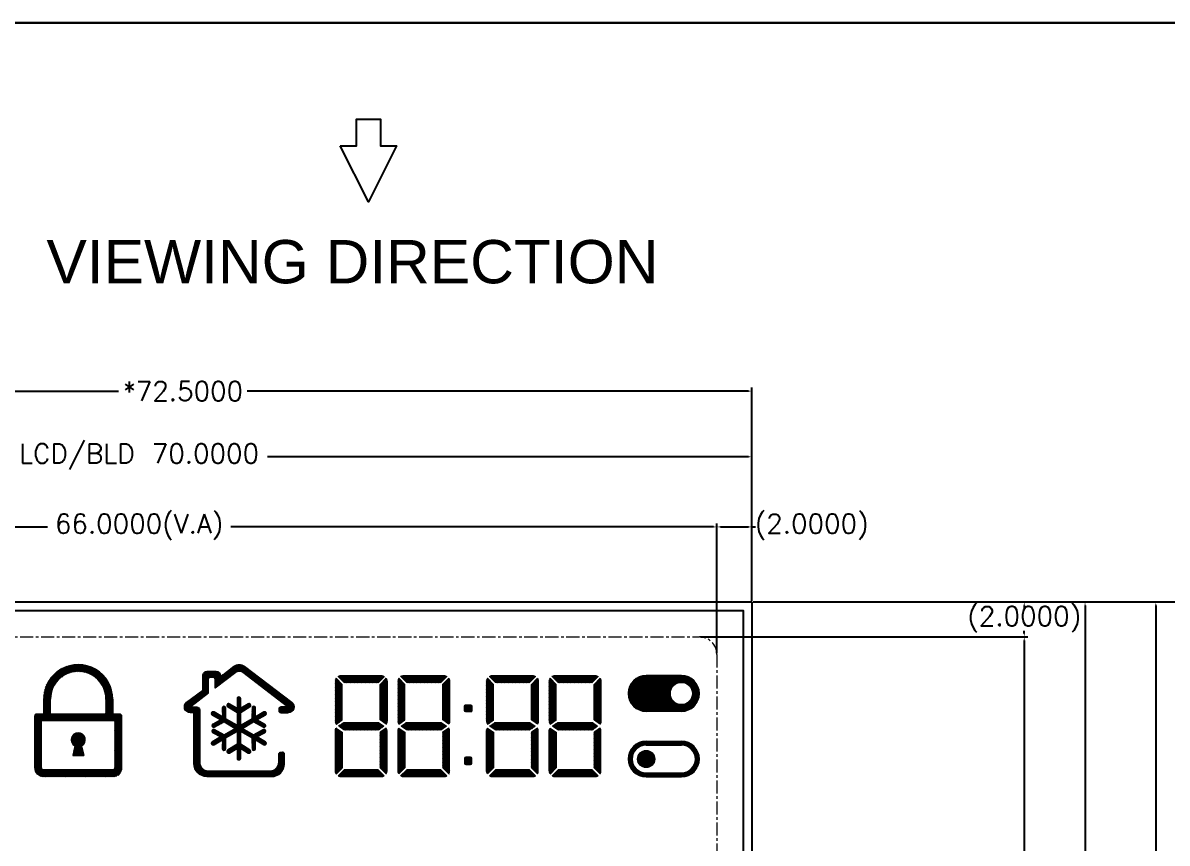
# Model space of a CAD drawing. Header units: millimetres. Extents: x 1946 to 4611, y 2266 to 2855.
# Drawn here: x 2730.3 to 2795.6, y 2737.9 to 2784.8 of the extents above; entities that cross this region are included whole.
import ezdxf

# ---------------------------------------------------------------- set-up
doc = ezdxf.new("R2010")
doc.units = ezdxf.units.MM
doc.linetypes.add('CENTER', pattern=[0.6, 0.375, -0.075, 0.075, -0.075])
for name, color, linetype in [('05___PRT_ALL_DTM_CSYS', 7, 'Continuous'), ('Dim', 4, 'Continuous'), ('DWG', 7, 'Continuous'), ('title', 7, 'Continuous')]:
    doc.layers.add(name, color=color, linetype=linetype)
doc.layers.add('LCD', color=4, linetype='Continuous', lineweight=20)
doc.layers.add('TEXT', color=7, linetype='Continuous', lineweight=30)
doc.styles.add('Arial', font='arial.ttf')
doc.styles.get("Standard").update_dxf_attribs({"font": 'txt.shx', "bigfont": 'gbcbig.shx'})
doc.dimstyles.get("Standard").update_dxf_attribs({"dimtxt": 1, "dimasz": 0.18, "dimexe": 0.18, "dimexo": 0.0625, "dimgap": 0.09, "dimtad": 0, "dimtih": 1, "dimtoh": 1, "dimdec": 4, "dimzin": 0, "dimdsep": 46, "dimtxsty": 'Standard', "dimcen": 0.09, "dimadec": 0, "dimazin": 0, "dimtfac": 1, "dimtdec": 4, "dimtofl": 0, "dimtmove": 0, "dimatfit": 3, "dimfxl": 1, "dimtolj": 1, "dimtzin": 0, "dimarcsym": 0})
pattern_1 = [(45, (683.628636, 3061.923794), (-0.0240427975, 0.0240427975), [])]
pattern_2 = [(45, (806.278994, 3141.75138), (-0.02125618476, 0.02125618476), [])]

# ---------------------------------------------------------------- blocks, each defined once
blk = doc.blocks.new('A$C6D9B0F57')
at = {"layer": 'TEXT', "color": 4, "lineweight": 30}
blk.add_lwpolyline([(297, 0.068), (297, 210), (0.068, 210), (0.068, 0.068)], close=True, dxfattribs=at)
blk = doc.blocks.new('*D109')
at = {"layer": 'Defpoints', "color": 0}
for p in [(2770.414, 2749.662), (2787.469, 2749.662), (2768.914, 2695.662)]:
    blk.add_point(p, dxfattribs=at)
at = {"layer": 'Dim', "color": 0, "lineweight": -2}
for p, q in [((2770.483, 2749.662), (2787.667, 2749.662)), ((2787.469, 2749.464), (2787.469, 2723.311)), ((2787.469, 2695.86), (2787.469, 2722.013)), ((2768.983, 2695.662), (2787.667, 2695.662))]:
    blk.add_line(p, q, dxfattribs=at)
at = {"layer": 'Dim', "color": 0}
for points in [[(2787.436, 2749.464), (2787.502, 2749.464), (2787.469, 2749.662)], [(2787.436, 2695.86), (2787.502, 2695.86), (2787.469, 2695.662)]]:
    blk.add_solid(points, dxfattribs=at)
at = {"layer": 'Dim', "color": 0, "lineweight": 15, "insert": (2787.469, 2722.662), "char_height": 1.1, "attachment_point": 5}
blk.add_mtext('\\A1;54.0000(V.A)', dxfattribs=at)
blk = doc.blocks.new('*D110')
at = {"layer": 'Defpoints', "color": 0}
for p in [(2771.914, 2751.662), (2771.914, 2693.662), (2790.942, 2693.662)]:
    blk.add_point(p, dxfattribs=at)
at = {"layer": 'Dim', "color": 0, "lineweight": -2}
for p, q in [((2771.983, 2751.662), (2791.14, 2751.662)), ((2790.942, 2751.464), (2790.942, 2723.311)), ((2790.942, 2693.86), (2790.942, 2722.013)), ((2771.983, 2693.662), (2791.14, 2693.662))]:
    blk.add_line(p, q, dxfattribs=at)
at = {"layer": 'Dim', "color": 0}
for points in [[(2790.909, 2751.464), (2790.975, 2751.464), (2790.942, 2751.662)], [(2790.909, 2693.86), (2790.975, 2693.86), (2790.942, 2693.662)]]:
    blk.add_solid(points, dxfattribs=at)
at = {"layer": 'Dim', "color": 0, "lineweight": 15, "insert": (2790.942, 2722.662), "char_height": 1.1, "attachment_point": 5}
blk.add_mtext('\\A1;58.0000', dxfattribs=at)
blk = doc.blocks.new('*D111')
at = {"layer": 'Defpoints', "color": 0}
for p in [(2771.914, 2751.662), (2794.985, 2751.662), (2771.914, 2693.662)]:
    blk.add_point(p, dxfattribs=at)
at = {"layer": 'Dim', "color": 0, "lineweight": -2}
for p, q in [((2771.983, 2751.662), (2795.183, 2751.662)), ((2794.985, 2751.464), (2794.985, 2723.311)), ((2794.985, 2693.86), (2794.985, 2722.013)), ((2771.983, 2693.662), (2795.183, 2693.662))]:
    blk.add_line(p, q, dxfattribs=at)
at = {"layer": 'Dim', "color": 0}
for points in [[(2794.952, 2751.464), (2795.018, 2751.464), (2794.985, 2751.662)], [(2794.952, 2693.86), (2795.018, 2693.86), (2794.985, 2693.662)]]:
    blk.add_solid(points, dxfattribs=at)
at = {"layer": 'Dim', "color": 0, "lineweight": 15, "insert": (2794.985, 2722.662), "char_height": 1.1, "attachment_point": 5}
blk.add_mtext('\\A1;LCD58.0000', dxfattribs=at)
blk = doc.blocks.new('*D120')
at = {"layer": 'Defpoints', "color": 0}
for p in [(2771.914, 2751.662), (2803.643, 2751.662), (2762.914, 2683.662)]:
    blk.add_point(p, dxfattribs=at)
at = {"layer": 'Dim', "color": 0, "lineweight": -2}
for p, q in [((2771.983, 2751.662), (2803.841, 2751.662)), ((2803.643, 2751.464), (2803.643, 2718.311)), ((2803.643, 2683.86), (2803.643, 2717.013)), ((2762.983, 2683.662), (2803.841, 2683.662))]:
    blk.add_line(p, q, dxfattribs=at)
at = {"layer": 'Dim', "color": 0}
for points in [[(2803.61, 2751.464), (2803.676, 2751.464), (2803.643, 2751.662)], [(2803.61, 2683.86), (2803.676, 2683.86), (2803.643, 2683.662)]]:
    blk.add_solid(points, dxfattribs=at)
at = {"layer": 'Dim', "color": 0, "lineweight": 15, "insert": (2803.643, 2717.662), "char_height": 1.1, "attachment_point": 5}
blk.add_mtext('\\A1;*68.0000±0.3', dxfattribs=at)
blk = doc.blocks.new('*D121')
at = {"layer": 'Defpoints', "color": 0}
for p in [(2769.914, 2755.948), (2703.914, 2748.662), (2769.914, 2748.662)]:
    blk.add_point(p, dxfattribs=at)
at = {"layer": 'Dim', "color": 0, "lineweight": -2}
for p, q in [((2703.914, 2748.731), (2703.914, 2756.146)), ((2704.112, 2755.948), (2731.682, 2755.948)), ((2769.716, 2755.948), (2742.147, 2755.948)), ((2769.914, 2748.731), (2769.914, 2756.146))]:
    blk.add_line(p, q, dxfattribs=at)
at = {"layer": 'Dim', "color": 0}
for points in [[(2704.112, 2755.981), (2704.112, 2755.915), (2703.914, 2755.948)], [(2769.716, 2755.981), (2769.716, 2755.915), (2769.914, 2755.948)]]:
    blk.add_solid(points, dxfattribs=at)
at = {"layer": 'Dim', "color": 0, "lineweight": 15, "insert": (2736.914, 2755.948), "char_height": 1.1, "attachment_point": 5}
blk.add_mtext('\\A1;66.0000(V.A)', dxfattribs=at)
blk = doc.blocks.new('*D122')
at = {"layer": 'Defpoints', "color": 0}
for p in [(2771.914, 2763.708), (2699.414, 2751.662), (2771.914, 2751.662)]:
    blk.add_point(p, dxfattribs=at)
at = {"layer": 'Dim', "color": 0, "lineweight": -2}
for p, q in [((2699.414, 2751.731), (2699.414, 2763.906)), ((2771.914, 2751.731), (2771.914, 2763.906)), ((2699.612, 2763.708), (2735.74, 2763.708)), ((2771.716, 2763.708), (2743.088, 2763.708))]:
    blk.add_line(p, q, dxfattribs=at)
at = {"layer": 'Dim', "color": 0}
for points in [[(2699.612, 2763.741), (2699.612, 2763.675), (2699.414, 2763.708)], [(2771.716, 2763.741), (2771.716, 2763.675), (2771.914, 2763.708)]]:
    blk.add_solid(points, dxfattribs=at)
at = {"layer": 'Dim', "color": 0, "lineweight": 15, "insert": (2739.414, 2763.708), "char_height": 1.1, "attachment_point": 5}
blk.add_mtext('\\A1;*72.5000', dxfattribs=at)
blk = doc.blocks.new('*D123')
at = {"layer": 'Defpoints', "color": 0}
for p in [(2771.914, 2755.948), (2771.914, 2751.662), (2769.914, 2748.662)]:
    blk.add_point(p, dxfattribs=at)
at = {"layer": 'Dim', "color": 0, "lineweight": -2}
for p, q in [((2769.914, 2748.731), (2769.914, 2756.146)), ((2770.112, 2755.948), (2771.716, 2755.948)), ((2771.914, 2751.731), (2771.914, 2756.146)), ((2771.914, 2755.948), (2772.112, 2755.948))]:
    blk.add_line(p, q, dxfattribs=at)
at = {"layer": 'Dim', "color": 0}
for points in [[(2770.112, 2755.981), (2770.112, 2755.915), (2769.914, 2755.948)], [(2771.716, 2755.981), (2771.716, 2755.915), (2771.914, 2755.948)]]:
    blk.add_solid(points, dxfattribs=at)
at = {"layer": 'Dim', "color": 0, "lineweight": 15, "insert": (2775.328, 2755.948), "char_height": 1.1, "attachment_point": 5}
blk.add_mtext('\\A1;(2.0000)', dxfattribs=at)
blk = doc.blocks.new('*D124')
at = {"layer": 'Defpoints', "color": 0}
for p in [(2771.914, 2751.662), (2799.518, 2751.662), (2773.414, 2692.662)]:
    blk.add_point(p, dxfattribs=at)
at = {"layer": 'Dim', "color": 0, "lineweight": -2}
for p, q in [((2771.983, 2751.662), (2799.716, 2751.662)), ((2799.518, 2751.464), (2799.518, 2722.811)), ((2799.518, 2692.86), (2799.518, 2721.513)), ((2773.483, 2692.662), (2799.716, 2692.662))]:
    blk.add_line(p, q, dxfattribs=at)
at = {"layer": 'Dim', "color": 0}
for points in [[(2799.485, 2751.464), (2799.551, 2751.464), (2799.518, 2751.662)], [(2799.485, 2692.86), (2799.551, 2692.86), (2799.518, 2692.662)]]:
    blk.add_solid(points, dxfattribs=at)
at = {"layer": 'Dim', "color": 0, "lineweight": 15, "insert": (2799.518, 2722.162), "char_height": 1.1, "attachment_point": 5}
blk.add_mtext('\\A1;59.0000', dxfattribs=at)
blk = doc.blocks.new('*D125')
at = {"layer": 'Defpoints', "color": 0}
for p in [(2771.914, 2751.662), (2787.469, 2751.662), (2768.914, 2749.662)]:
    blk.add_point(p, dxfattribs=at)
at = {"layer": 'Dim', "color": 0, "lineweight": -2}
for p, q in [((2771.983, 2751.662), (2787.667, 2751.662)), ((2787.469, 2751.464), (2787.469, 2751.311)), ((2768.983, 2749.662), (2787.667, 2749.662)), ((2787.469, 2749.86), (2787.469, 2750.013))]:
    blk.add_line(p, q, dxfattribs=at)
at = {"layer": 'Dim', "color": 0}
for points in [[(2787.436, 2751.464), (2787.502, 2751.464), (2787.469, 2751.662)], [(2787.436, 2749.86), (2787.502, 2749.86), (2787.469, 2749.662)]]:
    blk.add_solid(points, dxfattribs=at)
at = {"layer": 'Dim', "color": 0, "lineweight": 15, "insert": (2787.469, 2750.662), "char_height": 1.1, "attachment_point": 5}
blk.add_mtext('\\A1;(2.0000)', dxfattribs=at)
blk = doc.blocks.new('*D127')
at = {"layer": 'Defpoints', "color": 0}
for p in [(2771.914, 2759.953), (2701.914, 2751.662), (2771.914, 2751.662)]:
    blk.add_point(p, dxfattribs=at)
at = {"layer": 'Dim', "color": 0, "lineweight": -2}
for p, q in [((2701.914, 2751.731), (2701.914, 2760.151)), ((2702.112, 2759.953), (2729.574, 2759.953)), ((2771.716, 2759.953), (2744.255, 2759.953)), ((2771.914, 2751.731), (2771.914, 2760.151))]:
    blk.add_line(p, q, dxfattribs=at)
at = {"layer": 'Dim', "color": 0}
for points in [[(2702.112, 2759.986), (2702.112, 2759.92), (2701.914, 2759.953)], [(2771.716, 2759.986), (2771.716, 2759.92), (2771.914, 2759.953)]]:
    blk.add_solid(points, dxfattribs=at)
at = {"layer": 'Dim', "color": 0, "lineweight": 15, "insert": (2736.914, 2759.953), "char_height": 1.1, "attachment_point": 5}
blk.add_mtext('\\A1;LCD/BLD 70.0000', dxfattribs=at)

msp = doc.modelspace()

# ---------------------------------------------------------------- hatches: boundary and pattern name
at = {"lineweight": 0}
h = msp.add_hatch(dxfattribs=at)
h.set_pattern_fill('ANSI31', color=256, scale=0.0113)
h.set_pattern_definition([(45, (1638.311365, 3262.426487), (-0.0253692235, 0.0253692235), [])])
h.paths.add_polyline_path([(2765.87362, 2745.40511), (2767.89035, 2745.40511, 1), (2767.89035, 2747.45323), (2765.87362, 2747.45323, 1)])
h.paths.add_polyline_path([(2768.52359, 2746.42917, -1), (2767.25711, 2746.42917, -1)], flags=16)
h.paths.add_polyline_path([(2766.36232, 2742.68392, 1), (2765.38493, 2742.68392, 1)], flags=0)
h.paths.add_polyline_path([(2767.89035, 2743.70798), (2765.87362, 2743.70798, 1), (2765.87362, 2741.65986), (2767.89035, 2741.65986, 1)])
h.paths.add_polyline_path([(2765.87362, 2743.47835, 1), (2765.87362, 2741.8895), (2767.89035, 2741.8895, 1), (2767.89035, 2743.47835)], flags=16)
h.paths.add_polyline_path([(2766.36232, 2742.68392, -1), (2765.38493, 2742.68392, -1)], flags=0)
h = msp.add_hatch(dxfattribs=at)
h.set_pattern_fill('ANSI31', color=256, scale=0.009468)
h.set_pattern_definition(pattern_2)
h.paths.add_polyline_path([(2755.84318, 2745.37716, 0.41421356), (2755.9141, 2745.44808), (2755.9141, 2745.71757, 0.41421356), (2755.84318, 2745.78849), (2755.57368, 2745.78849, 0.41421356), (2755.50276, 2745.71757), (2755.50276, 2745.44808, 0.41421356), (2755.57368, 2745.37716)])
h = msp.add_hatch(dxfattribs=at)
h.set_pattern_fill('ANSI31', color=256, scale=0.0113)
h.set_pattern_definition([(45, (1864.311365, 3198.016487), (-0.0253692235, 0.0253692235), [])])
h.paths.add_polyline_path([(2766.36232, 2742.68392, 1), (2765.38493, 2742.68392, 1)])
h = msp.add_hatch(dxfattribs=at)
h.set_pattern_fill('ANSI31', color=256, scale=0.009468)
h.set_pattern_definition(pattern_2)
h.paths.add_polyline_path([(2755.84318, 2742.78835, -0.41421356), (2755.9141, 2742.71743), (2755.9141, 2742.44794, -0.41421356), (2755.84318, 2742.37702), (2755.57368, 2742.37702, -0.41421356), (2755.50276, 2742.44794), (2755.50276, 2742.71743, -0.41421356), (2755.57368, 2742.78835)])
at = {"layer": '05___PRT_ALL_DTM_CSYS'}
h = msp.add_hatch(dxfattribs=at)
h.set_pattern_fill('ANSI31', color=256, scale=0.012115)
h.set_pattern_definition([(45, (-1934.44076, 4359.955964), (-0.02719909362, 0.02719909362), [])])
h.paths.add_polyline_path([(2735.91389, 2745.14902, 0.41421356), (2735.79257, 2745.27034), (2735.40486, 2745.27034), (2735.40486, 2746.10173, 0.99999999), (2731.46994, 2746.12896), (2731.46994, 2745.27034), (2731.08223, 2745.27034, 0.41421356), (2730.96091, 2745.14902), (2730.96091, 2742.19061, 0.41421356), (2731.47451, 2741.67702), (2735.40029, 2741.67702, 0.41421356), (2735.91389, 2742.19061)])
h.paths.add_polyline_path([(2735.0178, 2745.27034), (2731.857, 2745.27034), (2731.857, 2746.10315, -1.00774961), (2735.0178, 2746.10315)], flags=16)
h.paths.add_polyline_path([(2735.52683, 2744.88328), (2735.52683, 2742.19061, -0.41421356), (2735.40029, 2742.06408), (2731.47451, 2742.06408, -0.41421356), (2731.34797, 2742.19061), (2731.34797, 2744.88328)], flags=16)
h.paths.add_polyline_path([(2733.63304, 2743.43634), (2733.7545, 2742.8841), (2733.1203, 2742.8841), (2733.24176, 2743.43634, -3.84729378)], flags=0)
at = {"layer": '05___PRT_ALL_DTM_CSYS', "lineweight": 0}
h = msp.add_hatch(dxfattribs=at)
h.set_pattern_fill('ANSI31', color=256, scale=0.010709)
h.set_pattern_definition(pattern_1)
h.paths.add_polyline_path([(2739.62908, 2745.92596, 0.71803369), (2739.82967, 2745.33065), (2740.04214, 2745.33057), (2740.04214, 2744.34528), (2740.04214, 2742.42287, 0.41421356), (2740.78799, 2741.67702), (2744.47606, 2741.67702, 0.41421356), (2745.22191, 2742.42287), (2745.22191, 2742.96119, 0.55076042), (2745.05617, 2743.06602, 0.55076042), (2744.89042, 2742.96119), (2744.89042, 2742.50574, -0.41421356), (2744.39319, 2742.0085), (2740.87086, 2742.0085, -0.41421356), (2740.37363, 2742.50574), (2740.37363, 2744.34528), (2740.37363, 2745.33046), (2740.37363, 2745.49626, 0.41410956), (2740.20794, 2745.662), (2739.87892, 2745.66212, -0.71803369), (2739.86889, 2745.69189), (2740.87909, 2746.46037, 0.2342663), (2740.88563, 2746.47356), (2740.88563, 2747.25066, -0.41484032), (2741.0019, 2747.36668), (2741.12235, 2747.36642, -0.41358708), (2741.23812, 2747.2504), (2741.23812, 2746.76693, 0.62039586), (2741.26473, 2746.75374), (2742.43133, 2747.6412, -0.33713158), (2742.83273, 2747.6412), (2745.39773, 2745.68993, -0.71830281), (2745.38769, 2745.66016), (2745.00649, 2745.6603, 0.55087614), (2744.90162, 2745.49456, 0.55064474), (2745.0064, 2745.32881), (2745.43677, 2745.32866, 0.71830281), (2745.63759, 2745.92397), (2742.93308, 2747.98136, 0.33713158), (2742.33098, 2747.98136), (2741.5644, 2747.39821, 0.47502689), (2741.32153, 2747.69749), (2740.80329, 2747.6986, 0.41484032), (2740.55414, 2747.44998), (2740.55414, 2746.62968)])
at = {"layer": '05___PRT_ALL_DTM_CSYS'}
h = msp.add_hatch(dxfattribs=at)
h.set_pattern_fill('ANSI31', color=256, scale=0.01)
h.set_pattern_definition([(45, (-1272.336362, 4044.82637), (-0.0224506403, 0.0224506403), [])])
edge = h.paths.add_edge_path()
edge.add_arc((2752.03632, 2744.28106), 0.33148, 148.3253221, 180, ccw=False)
edge.add_line((2751.75422, 2744.45512), (2752.0978, 2744.21351))
edge.add_line((2752.0978, 2744.21351), (2752.09779, 2742.18011))
edge.add_line((2752.09779, 2742.18011), (2751.75422, 2741.83444))
edge.add_arc((2752.03632, 2742.00849), 0.33148, 180, 211.6746779, ccw=False)
edge.add_line((2751.70484, 2742.00849), (2751.70484, 2744.28106))
edge = h.paths.add_edge_path()
edge.add_line((2753.10908, 2741.67702), (2754.32033, 2741.67702))
edge.add_arc((2754.32033, 2742.00849), 0.33148, 270, 300.9930321)
edge.add_line((2754.49102, 2741.72434), (2754.14754, 2742.06994))
edge.add_line((2754.14754, 2742.06994), (2753.10908, 2742.06994))
edge.add_line((2753.10908, 2742.06994), (2752.20911, 2742.06994))
edge.add_line((2752.20911, 2742.06994), (2751.86563, 2741.72434))
edge.add_arc((2752.03632, 2742.00849), 0.33148, 239.0069679, 270)
edge.add_line((2752.03632, 2741.67702), (2753.10908, 2741.67702))
edge = h.paths.add_edge_path()
edge.add_arc((2752.03632, 2744.84918), 0.33148, 180, 211.6746779)
edge.add_line((2751.75422, 2744.67513), (2752.0978, 2744.91673))
edge.add_line((2752.0978, 2744.91673), (2752.09779, 2746.95013))
edge.add_line((2752.09779, 2746.95013), (2751.75422, 2747.29581))
edge.add_arc((2752.03632, 2747.12175), 0.33148, 148.3253221, 180)
edge.add_line((2751.70484, 2747.12175), (2751.70484, 2744.84918))
edge = h.paths.add_edge_path()
edge.add_line((2753.10908, 2747.45323), (2754.32033, 2747.45323))
edge.add_arc((2754.32033, 2747.12175), 0.33148, 59.0069679, 90, ccw=False)
edge.add_line((2754.49102, 2747.40591), (2754.14754, 2747.0603))
edge.add_line((2754.14754, 2747.0603), (2753.10908, 2747.0603))
edge.add_line((2753.10908, 2747.0603), (2752.20911, 2747.0603))
edge.add_line((2752.20911, 2747.0603), (2751.86563, 2747.40591))
edge.add_arc((2752.03632, 2747.12175), 0.33148, 90, 120.9930321, ccw=False)
edge.add_line((2752.03632, 2747.45323), (2753.10908, 2747.45323))
h.paths.add_polyline_path([(2753.10908, 2744.77695), (2754.16477, 2744.77695), (2754.46601, 2744.56512), (2754.1619, 2744.35128), (2753.10908, 2744.35128), (2752.19474, 2744.35128), (2751.89064, 2744.56512), (2752.19187, 2744.77695)])
edge = h.paths.add_edge_path()
edge.add_arc((2754.32033, 2744.28106), 0.33148, 0, 31.6746779)
edge.add_line((2754.60243, 2744.45512), (2754.25885, 2744.21351))
edge.add_line((2754.25885, 2744.21351), (2754.25886, 2742.18011))
edge.add_line((2754.25886, 2742.18011), (2754.60243, 2741.83444))
edge.add_arc((2754.32033, 2742.00849), 0.33148, 328.3253221, 360)
edge.add_line((2754.6518, 2742.00849), (2754.6518, 2744.28106))
edge = h.paths.add_edge_path()
edge.add_arc((2754.32033, 2744.84918), 0.33148, 328.3253221, 360, ccw=False)
edge.add_line((2754.60243, 2744.67513), (2754.25885, 2744.91673))
edge.add_line((2754.25885, 2744.91673), (2754.25886, 2746.95013))
edge.add_line((2754.25886, 2746.95013), (2754.60243, 2747.29581))
edge.add_arc((2754.32033, 2747.12175), 0.33148, 0, 31.6746779, ccw=False)
edge.add_line((2754.6518, 2747.12175), (2754.6518, 2744.84918))
edge = h.paths.add_edge_path()
edge.add_arc((2748.45816, 2744.28106), 0.33148, 148.3253221, 180, ccw=False)
edge.add_line((2748.17606, 2744.45512), (2748.51964, 2744.21351))
edge.add_line((2748.51964, 2744.21351), (2748.51963, 2742.18011))
edge.add_line((2748.51963, 2742.18011), (2748.17606, 2741.83444))
edge.add_arc((2748.45816, 2742.00849), 0.33148, 180, 211.6746779, ccw=False)
edge.add_line((2748.12668, 2742.00849), (2748.12668, 2744.28106))
edge = h.paths.add_edge_path()
edge.add_line((2749.53092, 2741.67702), (2750.74217, 2741.67702))
edge.add_arc((2750.74217, 2742.00849), 0.33148, 270, 300.9930321)
edge.add_line((2750.91286, 2741.72434), (2750.56937, 2742.06994))
edge.add_line((2750.56937, 2742.06994), (2749.53092, 2742.06994))
edge.add_line((2749.53092, 2742.06994), (2748.63095, 2742.06994))
edge.add_line((2748.63095, 2742.06994), (2748.28747, 2741.72434))
edge.add_arc((2748.45816, 2742.00849), 0.33148, 239.0069679, 270)
edge.add_line((2748.45816, 2741.67702), (2749.53092, 2741.67702))
edge = h.paths.add_edge_path()
edge.add_arc((2748.45816, 2744.84918), 0.33148, 180, 211.6746779)
edge.add_line((2748.17606, 2744.67513), (2748.51964, 2744.91673))
edge.add_line((2748.51964, 2744.91673), (2748.51963, 2746.95013))
edge.add_line((2748.51963, 2746.95013), (2748.17606, 2747.29581))
edge.add_arc((2748.45816, 2747.12175), 0.33148, 148.3253221, 180)
edge.add_line((2748.12668, 2747.12175), (2748.12668, 2744.84918))
edge = h.paths.add_edge_path()
edge.add_line((2749.53092, 2747.45323), (2750.74217, 2747.45323))
edge.add_arc((2750.74217, 2747.12175), 0.33148, 59.0069679, 90, ccw=False)
edge.add_line((2750.91286, 2747.40591), (2750.56937, 2747.0603))
edge.add_line((2750.56937, 2747.0603), (2749.53092, 2747.0603))
edge.add_line((2749.53092, 2747.0603), (2748.63095, 2747.0603))
edge.add_line((2748.63095, 2747.0603), (2748.28747, 2747.40591))
edge.add_arc((2748.45816, 2747.12175), 0.33148, 90, 120.9930321, ccw=False)
edge.add_line((2748.45816, 2747.45323), (2749.53092, 2747.45323))
h.paths.add_polyline_path([(2749.53092, 2744.77695), (2750.58661, 2744.77695), (2750.88785, 2744.56512), (2750.58374, 2744.35128), (2749.53092, 2744.35128), (2748.61658, 2744.35128), (2748.31248, 2744.56512), (2748.61371, 2744.77695)])
edge = h.paths.add_edge_path()
edge.add_arc((2750.74217, 2744.28106), 0.33148, 0, 31.6746779)
edge.add_line((2751.02427, 2744.45512), (2750.68069, 2744.21351))
edge.add_line((2750.68069, 2744.21351), (2750.6807, 2742.18011))
edge.add_line((2750.6807, 2742.18011), (2751.02427, 2741.83444))
edge.add_arc((2750.74217, 2742.00849), 0.33148, 328.3253221, 360)
edge.add_line((2751.07364, 2742.00849), (2751.07364, 2744.28106))
edge = h.paths.add_edge_path()
edge.add_arc((2750.74217, 2744.84918), 0.33148, 328.3253221, 360, ccw=False)
edge.add_line((2751.02427, 2744.67513), (2750.68069, 2744.91673))
edge.add_line((2750.68069, 2744.91673), (2750.6807, 2746.95013))
edge.add_line((2750.6807, 2746.95013), (2751.02427, 2747.29581))
edge.add_arc((2750.74217, 2747.12175), 0.33148, 0, 31.6746779, ccw=False)
edge.add_line((2751.07364, 2747.12175), (2751.07364, 2744.84918))
h = msp.add_hatch(dxfattribs=at)
h.set_pattern_fill('ANSI31', color=256, scale=0.01)
h.set_pattern_definition([(45, (-1271.936362, 4044.82637), (-0.0224506403, 0.0224506403), [])])
edge = h.paths.add_edge_path()
edge.add_arc((2760.67469, 2744.28106), 0.33148, 148.3253221, 180, ccw=False)
edge.add_line((2760.39259, 2744.45512), (2760.73617, 2744.21351))
edge.add_line((2760.73617, 2744.21351), (2760.73616, 2742.18011))
edge.add_line((2760.73616, 2742.18011), (2760.39259, 2741.83444))
edge.add_arc((2760.67469, 2742.00849), 0.33148, 180, 211.6746779, ccw=False)
edge.add_line((2760.34322, 2742.00849), (2760.34322, 2744.28106))
edge = h.paths.add_edge_path()
edge.add_line((2761.74745, 2741.67702), (2762.9587, 2741.67702))
edge.add_arc((2762.9587, 2742.00849), 0.33148, 270, 300.9930321)
edge.add_line((2763.12939, 2741.72434), (2762.78591, 2742.06994))
edge.add_line((2762.78591, 2742.06994), (2761.74745, 2742.06994))
edge.add_line((2761.74745, 2742.06994), (2760.84748, 2742.06994))
edge.add_line((2760.84748, 2742.06994), (2760.504, 2741.72434))
edge.add_arc((2760.67469, 2742.00849), 0.33148, 239.0069679, 270)
edge.add_line((2760.67469, 2741.67702), (2761.74745, 2741.67702))
edge = h.paths.add_edge_path()
edge.add_arc((2760.67469, 2744.84918), 0.33148, 180, 211.6746779)
edge.add_line((2760.39259, 2744.67513), (2760.73617, 2744.91673))
edge.add_line((2760.73617, 2744.91673), (2760.73616, 2746.95013))
edge.add_line((2760.73616, 2746.95013), (2760.39259, 2747.29581))
edge.add_arc((2760.67469, 2747.12175), 0.33148, 148.3253221, 180)
edge.add_line((2760.34322, 2747.12175), (2760.34322, 2744.84918))
edge = h.paths.add_edge_path()
edge.add_line((2761.74745, 2747.45323), (2762.9587, 2747.45323))
edge.add_arc((2762.9587, 2747.12175), 0.33148, 59.0069679, 90, ccw=False)
edge.add_line((2763.12939, 2747.40591), (2762.78591, 2747.0603))
edge.add_line((2762.78591, 2747.0603), (2761.74745, 2747.0603))
edge.add_line((2761.74745, 2747.0603), (2760.84748, 2747.0603))
edge.add_line((2760.84748, 2747.0603), (2760.504, 2747.40591))
edge.add_arc((2760.67469, 2747.12175), 0.33148, 90, 120.9930321, ccw=False)
edge.add_line((2760.67469, 2747.45323), (2761.74745, 2747.45323))
h.paths.add_polyline_path([(2761.74745, 2744.77695), (2762.80315, 2744.77695), (2763.10438, 2744.56512), (2762.80028, 2744.35128), (2761.74745, 2744.35128), (2760.83312, 2744.35128), (2760.52901, 2744.56512), (2760.83025, 2744.77695)])
edge = h.paths.add_edge_path()
edge.add_arc((2762.9587, 2744.28106), 0.33148, 0, 31.6746779)
edge.add_line((2763.2408, 2744.45512), (2762.89722, 2744.21351))
edge.add_line((2762.89722, 2744.21351), (2762.89723, 2742.18011))
edge.add_line((2762.89723, 2742.18011), (2763.2408, 2741.83444))
edge.add_arc((2762.9587, 2742.00849), 0.33148, 328.3253221, 360)
edge.add_line((2763.29018, 2742.00849), (2763.29018, 2744.28106))
edge = h.paths.add_edge_path()
edge.add_arc((2762.9587, 2744.84918), 0.33148, 328.3253221, 360, ccw=False)
edge.add_line((2763.2408, 2744.67513), (2762.89722, 2744.91673))
edge.add_line((2762.89722, 2744.91673), (2762.89723, 2746.95013))
edge.add_line((2762.89723, 2746.95013), (2763.2408, 2747.29581))
edge.add_arc((2762.9587, 2747.12175), 0.33148, 0, 31.6746779, ccw=False)
edge.add_line((2763.29018, 2747.12175), (2763.29018, 2744.84918))
edge = h.paths.add_edge_path()
edge.add_arc((2757.09653, 2744.28106), 0.33148, 148.3253221, 180, ccw=False)
edge.add_line((2756.81443, 2744.45512), (2757.15801, 2744.21351))
edge.add_line((2757.15801, 2744.21351), (2757.158, 2742.18011))
edge.add_line((2757.158, 2742.18011), (2756.81443, 2741.83444))
edge.add_arc((2757.09653, 2742.00849), 0.33148, 180, 211.6746779, ccw=False)
edge.add_line((2756.76506, 2742.00849), (2756.76506, 2744.28106))
edge = h.paths.add_edge_path()
edge.add_line((2758.16929, 2741.67702), (2759.38054, 2741.67702))
edge.add_arc((2759.38054, 2742.00849), 0.33148, 270, 300.9930321)
edge.add_line((2759.55123, 2741.72434), (2759.20775, 2742.06994))
edge.add_line((2759.20775, 2742.06994), (2758.16929, 2742.06994))
edge.add_line((2758.16929, 2742.06994), (2757.26932, 2742.06994))
edge.add_line((2757.26932, 2742.06994), (2756.92584, 2741.72434))
edge.add_arc((2757.09653, 2742.00849), 0.33148, 239.0069679, 270)
edge.add_line((2757.09653, 2741.67702), (2758.16929, 2741.67702))
edge = h.paths.add_edge_path()
edge.add_arc((2757.09653, 2744.84918), 0.33148, 180, 211.6746779)
edge.add_line((2756.81443, 2744.67513), (2757.15801, 2744.91673))
edge.add_line((2757.15801, 2744.91673), (2757.158, 2746.95013))
edge.add_line((2757.158, 2746.95013), (2756.81443, 2747.29581))
edge.add_arc((2757.09653, 2747.12175), 0.33148, 148.3253221, 180)
edge.add_line((2756.76506, 2747.12175), (2756.76506, 2744.84918))
edge = h.paths.add_edge_path()
edge.add_line((2758.16929, 2747.45323), (2759.38054, 2747.45323))
edge.add_arc((2759.38054, 2747.12175), 0.33148, 59.0069679, 90, ccw=False)
edge.add_line((2759.55123, 2747.40591), (2759.20775, 2747.0603))
edge.add_line((2759.20775, 2747.0603), (2758.16929, 2747.0603))
edge.add_line((2758.16929, 2747.0603), (2757.26932, 2747.0603))
edge.add_line((2757.26932, 2747.0603), (2756.92584, 2747.40591))
edge.add_arc((2757.09653, 2747.12175), 0.33148, 90, 120.9930321, ccw=False)
edge.add_line((2757.09653, 2747.45323), (2758.16929, 2747.45323))
h.paths.add_polyline_path([(2758.16929, 2744.77695), (2759.22499, 2744.77695), (2759.52622, 2744.56512), (2759.22212, 2744.35128), (2758.16929, 2744.35128), (2757.25496, 2744.35128), (2756.95085, 2744.56512), (2757.25209, 2744.77695)])
edge = h.paths.add_edge_path()
edge.add_arc((2759.38054, 2744.28106), 0.33148, 0, 31.6746779)
edge.add_line((2759.66264, 2744.45512), (2759.31906, 2744.21351))
edge.add_line((2759.31906, 2744.21351), (2759.31907, 2742.18011))
edge.add_line((2759.31907, 2742.18011), (2759.66264, 2741.83444))
edge.add_arc((2759.38054, 2742.00849), 0.33148, 328.3253221, 360)
edge.add_line((2759.71202, 2742.00849), (2759.71202, 2744.28106))
edge = h.paths.add_edge_path()
edge.add_arc((2759.38054, 2744.84918), 0.33148, 328.3253221, 360, ccw=False)
edge.add_line((2759.66264, 2744.67513), (2759.31906, 2744.91673))
edge.add_line((2759.31906, 2744.91673), (2759.31907, 2746.95013))
edge.add_line((2759.31907, 2746.95013), (2759.66264, 2747.29581))
edge.add_arc((2759.38054, 2747.12175), 0.33148, 0, 31.6746779, ccw=False)
edge.add_line((2759.71202, 2747.12175), (2759.71202, 2744.84918))
at = {"layer": '05___PRT_ALL_DTM_CSYS', "lineweight": 0}
h = msp.add_hatch(dxfattribs=at)
h.set_pattern_fill('ANSI31', color=256, scale=0.010709)
h.set_pattern_definition(pattern_1)
h.paths.add_polyline_path([(2742.51118, 2744.25746), (2742.51118, 2743.52467), (2741.97889, 2743.20196, 1), (2742.08477, 2743.0273), (2742.51118, 2743.28582), (2742.51118, 2742.7292, 1), (2742.71543, 2742.73533), (2742.71543, 2743.28582), (2743.14184, 2743.0273, 1), (2743.24773, 2743.20196), (2742.71543, 2743.52467), (2742.71543, 2744.25746), (2743.35004, 2743.89107), (2743.36337, 2743.26873, 1), (2743.56757, 2743.2731), (2743.55689, 2743.77164), (2744.03894, 2743.49333, 1), (2744.13576, 2743.67328), (2743.65902, 2743.94852), (2744.0961, 2744.18855, 1), (2743.99779, 2744.36758), (2743.45217, 2744.06795), (2742.81756, 2744.43434), (2743.45217, 2744.80073), (2743.99779, 2744.50111, 1), (2744.0961, 2744.68014), (2743.65902, 2744.92016), (2744.14107, 2745.19847, 1), (2744.03363, 2745.37229), (2743.55689, 2745.09705), (2743.56762, 2745.59777, 1), (2743.36332, 2745.59777), (2743.35004, 2744.97762), (2742.71543, 2744.61123), (2742.71543, 2745.34401), (2743.24773, 2745.66672, 1), (2743.14184, 2745.84138), (2742.71543, 2745.58286), (2742.71543, 2746.13949, 1), (2742.51118, 2746.13335), (2742.51118, 2745.58286), (2742.08477, 2745.84138, 1), (2741.97889, 2745.66672), (2742.51118, 2745.34401), (2742.51118, 2744.61123), (2741.87657, 2744.97762), (2741.86325, 2745.59996, 1), (2741.65904, 2745.59558), (2741.66972, 2745.09705), (2741.18767, 2745.37536, 1), (2741.09086, 2745.19541), (2741.5676, 2744.92016), (2741.13051, 2744.68014, 1), (2741.22883, 2744.50111), (2741.77445, 2744.80073), (2742.40906, 2744.43434), (2741.77445, 2744.06795), (2741.22883, 2744.36758, 1), (2741.13051, 2744.18855), (2741.5676, 2743.94852), (2741.08555, 2743.67021, 1), (2741.19298, 2743.49639), (2741.66972, 2743.77164), (2741.65904, 2743.2731, 1), (2741.86325, 2743.26873), (2741.87657, 2743.89107)])
h = msp.add_hatch(dxfattribs=at)
h.set_pattern_fill('ANSI31', color=256, scale=0.011533)
h.set_pattern_definition([(45, (512.6469, 3186.421437), (-0.0258925279, 0.0258925279), [])])
h.paths.add_polyline_path([(2733.63304, 2743.43634, 3.84729378), (2733.24176, 2743.43634), (2733.1203, 2742.8841), (2733.7545, 2742.8841)])

# ---------------------------------------------------------------- linework, layer by layer
at = {"color": 130, "linetype": 'Continuous'}
for p, q in [((2699.41441, 2751.66212), (2771.91441, 2751.66212)), ((2771.91441, 2751.66212), (2771.91441, 2693.66212))]:
    msp.add_line(p, q, dxfattribs=at)
at = {"lineweight": 0}
for p, q in [((2767.89035, 2747.45323), (2765.87362, 2747.45323)), ((2767.89035, 2747.45323), (2765.87362, 2747.45323)), ((2731.46994, 2745.27034), (2731.46994, 2746.12634)), ((2731.857, 2745.27034), (2731.857, 2746.12634)), ((2735.0178, 2746.10436), (2735.0178, 2745.27034)), ((2735.40486, 2746.10436), (2735.40486, 2745.27034)), ((2735.40486, 2746.10436), (2735.40486, 2745.27034)), ((2731.857, 2745.27034), (2735.0178, 2745.27034)), ((2767.89035, 2745.40511), (2765.87362, 2745.40511)), ((2767.89035, 2745.40511), (2765.87362, 2745.40511)), ((2765.87362, 2743.70798), (2767.89035, 2743.70798)), ((2765.87362, 2743.70798), (2767.89035, 2743.70798)), ((2733.24176, 2743.43634), (2733.1203, 2742.8841)), ((2733.1203, 2742.8841), (2733.7545, 2742.8841)), ((2733.63304, 2743.43634), (2733.7545, 2742.8841)), ((2765.87362, 2743.47835), (2767.89035, 2743.47835)), ((2765.87362, 2743.47835), (2767.89035, 2743.47835)), ((2765.87362, 2741.8895), (2767.89035, 2741.8895)), ((2765.87362, 2741.8895), (2767.89035, 2741.8895)), ((2765.87362, 2741.65986), (2767.89035, 2741.65986)), ((2765.87362, 2741.65986), (2767.89035, 2741.65986))]:
    msp.add_line(p, q, dxfattribs=at)
for points in [[(2740.78799, 2741.67702, -0.41421356), (2740.04214, 2742.42287), (2740.04214, 2744.34528), (2740.04214, 2745.314, 0.41410956), (2740.02557, 2745.33058), (2739.82967, 2745.33065, -0.71803369), (2739.62908, 2745.92596), (2740.5476, 2746.6247, 0.2342663), (2740.55414, 2746.63789), (2740.55414, 2747.44998, -0.41484032), (2740.80329, 2747.6986), (2741.32153, 2747.69749, -0.41358708), (2741.56961, 2747.44887), (2741.56961, 2747.43561, 0.62039586), (2741.59622, 2747.42242), (2742.33098, 2747.98136, -0.33713158), (2742.93308, 2747.98136), (2745.63759, 2745.92397, -0.71830281), (2745.43677, 2745.32866)], [(2739.86889, 2745.69189), (2740.87909, 2746.46037, 0.2342663), (2740.88563, 2746.47356), (2740.88563, 2747.25066, -0.41484032), (2741.0019, 2747.36668), (2741.12235, 2747.36642, -0.41358708), (2741.23812, 2747.2504), (2741.23812, 2746.76693, 0.62039586), (2741.26473, 2746.75374), (2742.43133, 2747.6412)], [(2742.43133, 2747.6412, -0.33713158), (2742.83273, 2747.6412), (2745.39773, 2745.68993, -0.71830281), (2745.38769, 2745.66016), (2745.00649, 2745.6603, 0.41431757), (2744.89042, 2745.54428), (2744.89042, 2745.44483, 0.41410956), (2745.0064, 2745.32881), (2745.43677, 2745.32866)], [(2739.86889, 2745.69189, 0.71803369), (2739.87892, 2745.66212), (2740.20794, 2745.662)], [(2740.20794, 2745.662, -0.41410956), (2740.37363, 2745.49626), (2740.37363, 2745.33046), (2740.37363, 2744.34528), (2740.37363, 2742.50574, 0.41421356), (2740.87086, 2742.0085), (2744.39319, 2742.0085, 0.41421356), (2744.89042, 2742.50574), (2744.89042, 2742.96119, -0.41421356), (2745.00645, 2743.07721), (2745.10589, 2743.07721)], [(2741.65904, 2745.59558), (2741.66972, 2745.09705), (2741.19298, 2745.37229, 1.03047776), (2741.09086, 2745.19541), (2741.5676, 2744.92016), (2741.13051, 2744.68014, 1), (2741.22883, 2744.50111), (2741.77445, 2744.80073), (2742.40906, 2744.43434)], [(2743.36337, 2745.59996), (2743.35004, 2744.97762), (2742.71543, 2744.61123), (2742.71543, 2745.34401), (2743.24773, 2745.66672, 1), (2743.14184, 2745.84138), (2742.71543, 2745.58286)], [(2743.45217, 2744.80073), (2743.99779, 2744.50111, 1), (2744.0961, 2744.68014), (2743.65902, 2744.92016), (2744.13576, 2745.19541, 1.03047776), (2744.03363, 2745.37229), (2743.55689, 2745.09705), (2743.56757, 2745.59558)], [(2741.22883, 2744.36758, 1), (2741.13051, 2744.18855), (2741.5676, 2743.94852), (2741.09086, 2743.67328, 1.03047776), (2741.19298, 2743.49639), (2741.66972, 2743.77164)], [(2741.66972, 2743.77164), (2741.65904, 2743.2731, 1), (2741.86325, 2743.26873), (2741.87657, 2743.89107), (2742.51118, 2744.25746), (2742.51118, 2743.52467), (2741.97889, 2743.20196, 1), (2742.08477, 2743.0273), (2742.51118, 2743.28582), (2742.51118, 2742.73533, 1.03047776), (2742.71543, 2742.73533), (2742.71543, 2743.28582), (2743.14184, 2743.0273)], [(2743.14124, 2743.02767, 1.00344435), (2743.24773, 2743.20196), (2742.71543, 2743.52467), (2742.71543, 2744.25746), (2743.35004, 2743.89107), (2743.36337, 2743.26873, 1), (2743.56757, 2743.2731), (2743.55689, 2743.77164)], [(2740.78799, 2741.67702), (2744.47606, 2741.67702, 0.41421356), (2745.22191, 2742.42287), (2745.22191, 2742.96119, 0.41421356), (2745.10589, 2743.07721)]]:
    msp.add_lwpolyline(points, format="xyb", dxfattribs=at)
for points in [[(2755.57368, 2745.78849), (2755.84318, 2745.78849, -0.41421356), (2755.9141, 2745.71757), (2755.9141, 2745.44808, -0.41421356), (2755.84318, 2745.37716), (2755.57368, 2745.37716, -0.41421356), (2755.50276, 2745.44808), (2755.50276, 2745.71757, -0.41421356)], [(2755.57368, 2742.37702), (2755.84318, 2742.37702, 0.41421356), (2755.9141, 2742.44794), (2755.9141, 2742.71743, 0.41421356), (2755.84318, 2742.78835), (2755.57368, 2742.78835, 0.41421356), (2755.50276, 2742.71743), (2755.50276, 2742.44794, 0.41421356)]]:
    msp.add_lwpolyline(points, format="xyb", close=True, dxfattribs=at)
at = {"color": 0, "lineweight": 0}
for points in [[(2735.40486, 2745.27034), (2735.79257, 2745.27034, -0.41421356), (2735.91389, 2745.14902), (2735.91389, 2742.19061, -0.41421356), (2735.40029, 2741.67702), (2731.47451, 2741.67702, -0.41421356), (2730.96091, 2742.19061), (2730.96091, 2745.14902, -0.41421356), (2731.08223, 2745.27034), (2731.46994, 2745.27034)], [(2735.52683, 2744.88328), (2735.52683, 2744.88328), (2735.52683, 2742.19061, -0.41421356), (2735.40029, 2742.06408), (2731.47451, 2742.06408, -0.41421356), (2731.34797, 2742.19061), (2731.34797, 2744.88328), (2735.52683, 2744.88328)]]:
    msp.add_lwpolyline(points, format="xyb", dxfattribs=at)
at = {"lineweight": 0}
for centre, radius in [((2767.89035, 2746.42917), 0.63324), ((2767.89035, 2746.42917), 0.63324), ((2765.87362, 2742.68392), 0.48869), ((2765.87362, 2742.68392), 0.48869)]:
    msp.add_circle(centre, radius, dxfattribs=at)
for centre, radius, start, end in [((2733.4374, 2746.11535), 1.96751, 359.5090395, 180.4909605), ((2733.4374, 2746.11535), 1.58045, 359.5090395, 180.4909605), ((2765.87362, 2746.42917), 1.02406, 90, 270), ((2765.87362, 2746.42917), 1.02406, 90, 270), ((2767.89035, 2746.42917), 1.02406, 270, 90), ((2767.89035, 2746.42917), 1.02406, 270, 90), ((2743.46547, 2745.59777), 0.10215, 357.5463105, 180), ((2733.4374, 2743.78726), 0.40177, 299.1401634, 240.8598366), ((2765.87362, 2742.68392), 1.02406, 90, 270), ((2765.87362, 2742.68392), 1.02406, 90, 270), ((2767.89035, 2742.68392), 1.02406, 270, 90), ((2767.89035, 2742.68392), 1.02406, 270, 90), ((2765.87362, 2742.68392), 0.79443, 90, 270), ((2765.87362, 2742.68392), 0.79443, 90, 270), ((2767.89035, 2742.68392), 0.79443, 270, 90), ((2767.89035, 2742.68392), 0.79443, 270, 90)]:
    msp.add_arc(centre, radius, start, end, dxfattribs=at)
at = {"layer": '05___PRT_ALL_DTM_CSYS', "lineweight": 0}
for points in [[(2749.53092, 2747.45323), (2750.74217, 2747.45323, -0.13606306), (2750.91286, 2747.40591), (2750.56937, 2747.0603), (2749.53092, 2747.0603), (2748.63095, 2747.0603), (2748.28747, 2747.40591, -0.13606306), (2748.45816, 2747.45323)], [(2753.10908, 2747.45323), (2754.32033, 2747.45323, -0.13606306), (2754.49102, 2747.40591), (2754.14754, 2747.0603), (2753.10908, 2747.0603), (2752.20911, 2747.0603), (2751.86563, 2747.40591, -0.13606306), (2752.03632, 2747.45323)], [(2758.16929, 2747.45323), (2759.38054, 2747.45323, -0.13606306), (2759.55123, 2747.40591), (2759.20775, 2747.0603), (2758.16929, 2747.0603), (2757.26932, 2747.0603), (2756.92584, 2747.40591, -0.13606306), (2757.09653, 2747.45323)], [(2761.74745, 2747.45323), (2762.9587, 2747.45323, -0.13606306), (2763.12939, 2747.40591), (2762.78591, 2747.0603), (2761.74745, 2747.0603), (2760.84748, 2747.0603), (2760.504, 2747.40591, -0.13606306), (2760.67469, 2747.45323)], [(2748.12668, 2744.84918, 0.1390936), (2748.17606, 2744.67513), (2748.51964, 2744.91673), (2748.51963, 2746.95013), (2748.17606, 2747.29581, 0.1390936), (2748.12668, 2747.12175)], [(2751.07364, 2744.84918, -0.1390936), (2751.02427, 2744.67513), (2750.68069, 2744.91673), (2750.6807, 2746.95013), (2751.02427, 2747.29581, -0.1390936), (2751.07364, 2747.12175)], [(2751.70484, 2744.84918, 0.1390936), (2751.75422, 2744.67513), (2752.0978, 2744.91673), (2752.09779, 2746.95013), (2751.75422, 2747.29581, 0.1390936), (2751.70484, 2747.12175)], [(2754.6518, 2744.84918, -0.1390936), (2754.60243, 2744.67513), (2754.25885, 2744.91673), (2754.25886, 2746.95013), (2754.60243, 2747.29581, -0.1390936), (2754.6518, 2747.12175)], [(2756.76506, 2744.84918, 0.1390936), (2756.81443, 2744.67513), (2757.15801, 2744.91673), (2757.158, 2746.95013), (2756.81443, 2747.29581, 0.1390936), (2756.76506, 2747.12175)], [(2759.71202, 2744.84918, -0.1390936), (2759.66264, 2744.67513), (2759.31906, 2744.91673), (2759.31907, 2746.95013), (2759.66264, 2747.29581, -0.1390936), (2759.71202, 2747.12175)], [(2760.34322, 2744.84918, 0.1390936), (2760.39259, 2744.67513), (2760.73617, 2744.91673), (2760.73616, 2746.95013), (2760.39259, 2747.29581, 0.1390936), (2760.34322, 2747.12175)], [(2763.29018, 2744.84918, -0.1390936), (2763.2408, 2744.67513), (2762.89722, 2744.91673), (2762.89723, 2746.95013), (2763.2408, 2747.29581, -0.1390936), (2763.29018, 2747.12175)], [(2748.12668, 2744.28106, -0.1390936), (2748.17606, 2744.45512), (2748.51964, 2744.21351), (2748.51963, 2742.18011), (2748.17606, 2741.83444, -0.1390936), (2748.12668, 2742.00849)], [(2751.07364, 2744.28106, 0.1390936), (2751.02427, 2744.45512), (2750.68069, 2744.21351), (2750.6807, 2742.18011), (2751.02427, 2741.83444, 0.1390936), (2751.07364, 2742.00849)], [(2751.70484, 2744.28106, -0.1390936), (2751.75422, 2744.45512), (2752.0978, 2744.21351), (2752.09779, 2742.18011), (2751.75422, 2741.83444, -0.1390936), (2751.70484, 2742.00849)], [(2754.6518, 2744.28106, 0.1390936), (2754.60243, 2744.45512), (2754.25885, 2744.21351), (2754.25886, 2742.18011), (2754.60243, 2741.83444, 0.1390936), (2754.6518, 2742.00849)], [(2756.76506, 2744.28106, -0.1390936), (2756.81443, 2744.45512), (2757.15801, 2744.21351), (2757.158, 2742.18011), (2756.81443, 2741.83444, -0.1390936), (2756.76506, 2742.00849)], [(2759.71202, 2744.28106, 0.1390936), (2759.66264, 2744.45512), (2759.31906, 2744.21351), (2759.31907, 2742.18011), (2759.66264, 2741.83444, 0.1390936), (2759.71202, 2742.00849)], [(2760.34322, 2744.28106, -0.1390936), (2760.39259, 2744.45512), (2760.73617, 2744.21351), (2760.73616, 2742.18011), (2760.39259, 2741.83444, -0.1390936), (2760.34322, 2742.00849)], [(2763.29018, 2744.28106, 0.1390936), (2763.2408, 2744.45512), (2762.89722, 2744.21351), (2762.89723, 2742.18011), (2763.2408, 2741.83444, 0.1390936), (2763.29018, 2742.00849)], [(2749.53092, 2741.67702), (2750.74217, 2741.67702, 0.13606306), (2750.91286, 2741.72434), (2750.56937, 2742.06994), (2749.53092, 2742.06994), (2748.63095, 2742.06994), (2748.28747, 2741.72434, 0.13606306), (2748.45816, 2741.67702)], [(2753.10908, 2741.67702), (2754.32033, 2741.67702, 0.13606306), (2754.49102, 2741.72434), (2754.14754, 2742.06994), (2753.10908, 2742.06994), (2752.20911, 2742.06994), (2751.86563, 2741.72434, 0.13606306), (2752.03632, 2741.67702)], [(2758.16929, 2741.67702), (2759.38054, 2741.67702, 0.13606306), (2759.55123, 2741.72434), (2759.20775, 2742.06994), (2758.16929, 2742.06994), (2757.26932, 2742.06994), (2756.92584, 2741.72434, 0.13606306), (2757.09653, 2741.67702)], [(2761.74745, 2741.67702), (2762.9587, 2741.67702, 0.13606306), (2763.12939, 2741.72434), (2762.78591, 2742.06994), (2761.74745, 2742.06994), (2760.84748, 2742.06994), (2760.504, 2741.72434, 0.13606306), (2760.67469, 2741.67702)]]:
    msp.add_lwpolyline(points, format="xyb", close=True, dxfattribs=at)
for points in [[(2749.53092, 2744.77695), (2750.58661, 2744.77695), (2750.88785, 2744.56512), (2750.58374, 2744.35128), (2749.53092, 2744.35128), (2748.61658, 2744.35128), (2748.31248, 2744.56512), (2748.61371, 2744.77695)], [(2753.10908, 2744.77695), (2754.16477, 2744.77695), (2754.46601, 2744.56512), (2754.1619, 2744.35128), (2753.10908, 2744.35128), (2752.19474, 2744.35128), (2751.89064, 2744.56512), (2752.19187, 2744.77695)], [(2758.16929, 2744.77695), (2759.22499, 2744.77695), (2759.52622, 2744.56512), (2759.22212, 2744.35128), (2758.16929, 2744.35128), (2757.25496, 2744.35128), (2756.95085, 2744.56512), (2757.25209, 2744.77695)], [(2761.74745, 2744.77695), (2762.80315, 2744.77695), (2763.10438, 2744.56512), (2762.80028, 2744.35128), (2761.74745, 2744.35128), (2760.83312, 2744.35128), (2760.52901, 2744.56512), (2760.83025, 2744.77695)]]:
    msp.add_lwpolyline(points, close=True, dxfattribs=at)
at = {"layer": 'Dim', "color": 3}
msp.add_lwpolyline([(2702.41441, 2751.16212), (2771.41441, 2751.16212), (2771.41441, 2694.16212), (2702.41441, 2694.16212)], close=True, dxfattribs=at)
at = {"layer": 'DWG', "lineweight": 0}
for points in [[(2742.71543, 2745.58286), (2742.71543, 2746.13335, 1.03047776), (2742.51118, 2746.13335), (2742.51118, 2745.58286), (2742.08477, 2745.84138, 1), (2741.97889, 2745.66672), (2742.51118, 2745.34401), (2742.51118, 2744.61123), (2741.87657, 2744.97762), (2741.86325, 2745.59996, 1), (2741.65904, 2745.59558)], [(2743.55689, 2743.77164), (2744.03363, 2743.49639, 1.03047776), (2744.13576, 2743.67328), (2743.65902, 2743.94852), (2744.0961, 2744.18855, 1), (2743.99779, 2744.36758), (2743.45217, 2744.06795), (2742.81756, 2744.43434), (2743.45217, 2744.80073)]]:
    msp.add_lwpolyline(points, format="xyb", dxfattribs=at)
msp.add_lwpolyline([(2742.40906, 2744.43434), (2741.77445, 2744.06795), (2741.22883, 2744.36758)], dxfattribs=at)
at = {"layer": 'LCD', "color": 3, "lineweight": 15}
msp.add_lwpolyline([(2702.41441, 2751.16212), (2771.41441, 2751.16212), (2771.41441, 2694.16212), (2702.41441, 2694.16212)], close=True, dxfattribs=at)
at = {"layer": 'LCD', "linetype": 'CENTER', "ltscale": 2}
msp.add_lwpolyline([(2769.91441, 2748.66212), (2769.91441, 2696.66212, -0.41421356), (2768.91441, 2695.66212), (2704.91441, 2695.66212, -0.41421356), (2703.91441, 2696.66212), (2703.91441, 2748.66212, -0.41421356), (2704.91441, 2749.66212), (2768.91441, 2749.66212, -0.41421356)], format="xyb", close=True, dxfattribs=at)
at = {"layer": 'title'}
msp.add_lwpolyline([(2748.40386, 2777.7199), (2749.32189, 2777.7199), (2749.32189, 2779.25177), (2750.69894, 2779.25177), (2750.69894, 2777.7199), (2751.61698, 2777.7199), (2750.01042, 2774.5201)], close=True, dxfattribs=at)

# ---------------------------------------------------------------- block references
at = {"layer": 'TEXT', "lineweight": 9, "xscale": 0.8895743999999012, "yscale": 0.8895743999999012, "zscale": 0.8895743999999012}
msp.add_blockref('A$C6D9B0F57', (2641.75127, 2597.9402), dxfattribs=at)

# ---------------------------------------------------------------- texts
at = {"layer": 'title', "style": 'Arial'}
msp.add_text('VIEWING DIRECTION', height=2.4748371, dxfattribs=at).set_placement((2731.62331, 2769.86663))

# ---------------------------------------------------------------- dimensions: what is measured, and where the dimension line sits
at = {"layer": 'Dim', "lineweight": 15}
dim = msp.add_linear_dim(base=(2771.91441, 2763.7077), p1=(2699.41441, 2751.66212), p2=(2771.91441, 2751.66212), text='*<>', dimstyle='Standard', override={"dimscale": 1.1}, dxfattribs=at)
dim.commit()
dim.dimension.update_dxf_attribs({"geometry": '*D122', "text_midpoint": (2739.41441, 2763.7077), "dimtype": 160})
for base, p1, p2, text, picture, middle in [((2771.91441, 2759.95343), (2701.91441, 2751.66212), (2771.91441, 2751.66212), 'LCD/BLD <>', '*D127', (2736.91441, 2759.95343)), ((2769.91441, 2755.94847), (2703.91441, 2748.66212), (2769.91441, 2748.66212), '<>(V.A)', '*D121', (2736.91441, 2755.94847)), ((2771.91441, 2755.94847), (2769.91441, 2748.66212), (2771.91441, 2751.66212), '(<>)', '*D123', (2775.32808, 2755.94847))]:
    dim = msp.add_linear_dim(base=base, p1=p1, p2=p2, text=text, dimstyle='Standard', override={"dimscale": 1.1}, dxfattribs=at)
    dim.commit()
    dim.dimension.update_dxf_attribs({"geometry": picture, "text_midpoint": middle})
for base, p1, text, override, picture, middle in [((2803.64258, 2751.66212), (2762.91441, 2683.66212), '*<>', {"dimscale": 1.1, "dimtol": 1, "dimlim": 0, "dimtp": 0.3, "dimtm": 0.3, "dimtfac": 1, "dimtdec": 1}, '*D120', (2803.64258, 2717.66212)), ((2794.98497, 2751.66212), (2771.91441, 2693.66212), 'LCD<>', {"dimscale": 1.1}, '*D111', (2794.98497, 2722.66212))]:
    dim = msp.add_linear_dim(base=base, p1=p1, p2=(2771.91441, 2751.66212), angle=90, text=text, dimstyle='Standard', override=override, dxfattribs=at)
    dim.commit()
    dim.dimension.update_dxf_attribs({"geometry": picture, "text_midpoint": middle, "dimtype": 160})
for base, p1, p2, text, picture, middle in [((2787.46872, 2751.66212), (2768.91441, 2749.66212), (2771.91441, 2751.66212), '(<>)', '*D125', (2787.46872, 2750.66212)), ((2787.46872, 2749.66212), (2768.91441, 2695.66212), (2770.41441, 2749.66212), '<>(V.A)', '*D109', (2787.46872, 2722.66212))]:
    dim = msp.add_linear_dim(base=base, p1=p1, p2=p2, angle=90, text=text, dimstyle='Standard', override={"dimscale": 1.1}, dxfattribs=at)
    dim.commit()
    dim.dimension.update_dxf_attribs({"geometry": picture, "text_midpoint": middle})
for base, p1, p2, picture, middle in [((2790.94197, 2693.66212), (2771.91441, 2751.66212), (2771.91441, 2693.66212), '*D110', (2790.94197, 2722.66212)), ((2799.51834, 2751.66212), (2773.41441, 2692.66212), (2771.91441, 2751.66212), '*D124', (2799.51834, 2722.16212))]:
    dim = msp.add_linear_dim(base=base, p1=p1, p2=p2, angle=90, dimstyle='Standard', override={"dimscale": 1.1}, dxfattribs=at)
    dim.commit()
    dim.dimension.update_dxf_attribs({"geometry": picture, "text_midpoint": middle, "dimtype": 160})

doc.saveas('drawing.dxf')
